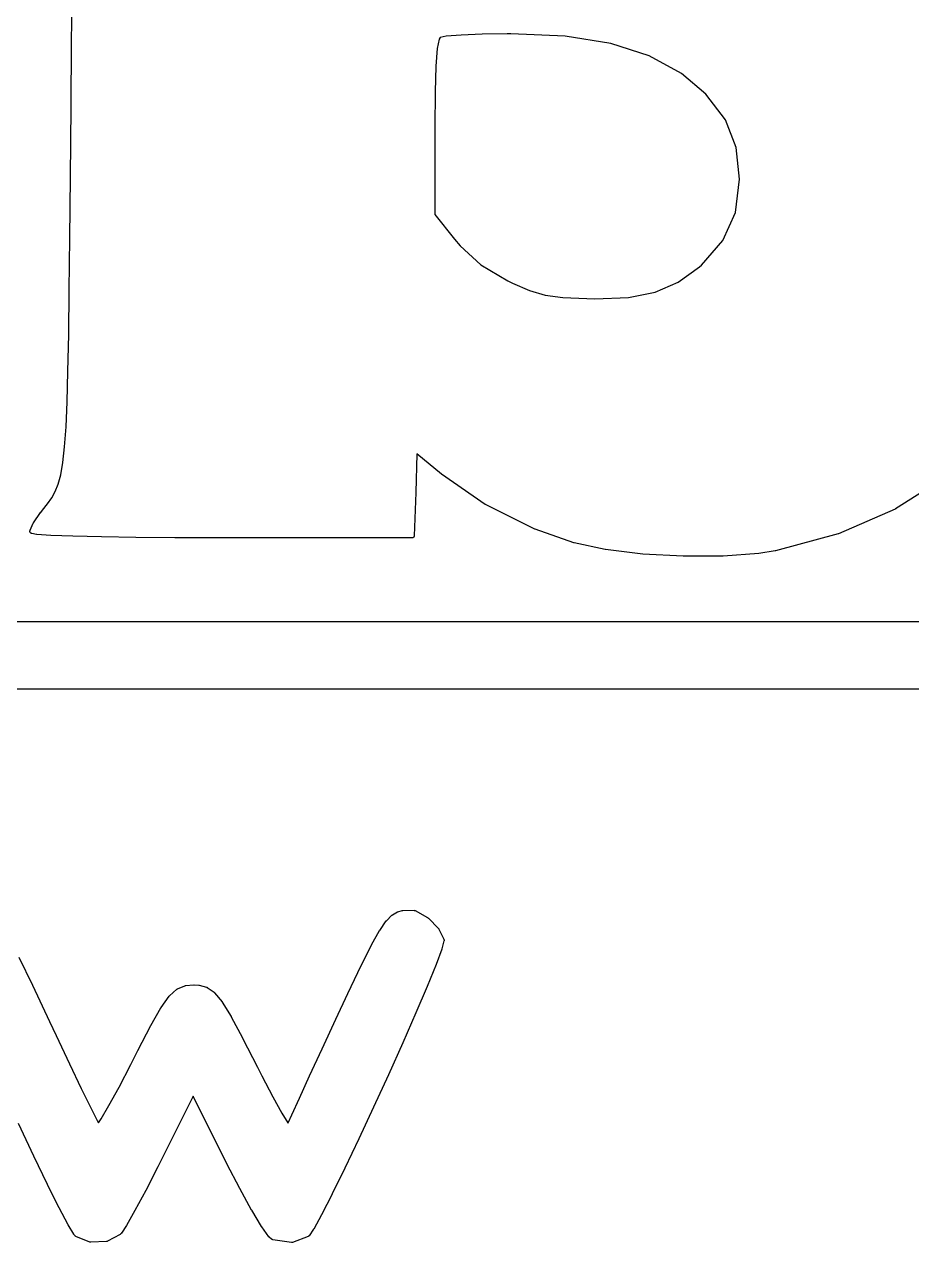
# Model space of a CAD drawing. Extents: x 69 to 230, y -100 to -50.
# Drawn here: x 95.87 to 97.846, y -99.007 to -96.296 of the extents above; entities that cross this region are included whole.
import ezdxf

# ---------------------------------------------------------------- set-up
doc = ezdxf.new("R2010")
doc.units = 0
doc.layers.add('BLACK', color=7, linetype='CONTINUOUS')

msp = doc.modelspace()

# ---------------------------------------------------------------- linework, layer by layer
at = {"layer": 'BLACK', "linetype": 'CONTINUOUS'}
for p, q in [((95.9752, -96.3369), (95.9767, -96.1919)), ((95.974, -96.4797), (95.9752, -96.337)), ((95.9752, -96.337), (95.9752, -96.3369)), ((96.7937, -96.3286), (96.7895, -96.3495)), ((96.7961, -96.3248), (96.7937, -96.3286)), ((96.8096, -96.3221), (96.7961, -96.3248)), ((96.843, -96.3195), (96.8096, -96.3221)), ((96.8898, -96.3177), (96.843, -96.3195)), ((96.945, -96.3169), (96.8898, -96.3177)), ((96.9538, -96.3168), (96.945, -96.3169)), ((96.945, -96.3169), (96.945, -96.3169)), ((97.0742, -96.3221), (96.9538, -96.3168)), ((97.1762, -96.3381), (97.0742, -96.3221)), ((97.2619, -96.3656), (97.1762, -96.3381)), ((96.7895, -96.3495), (96.7866, -96.3883)), ((97.3335, -96.4049), (97.2619, -96.3656)), ((96.7866, -96.3883), (96.7849, -96.446)), ((97.3876, -96.4512), (97.3335, -96.4049)), ((96.7849, -96.446), (96.7844, -96.5246)), ((97.4314, -96.5081), (97.3876, -96.4512)), ((95.9727, -96.6359), (95.974, -96.4797)), ((95.974, -96.4797), (95.974, -96.4797)), ((96.7844, -96.5246), (96.7844, -96.7187)), ((97.4556, -96.5699), (97.4314, -96.5081)), ((97.4627, -96.6402), (97.4556, -96.5699)), ((95.9714, -96.7711), (95.9726, -96.6359)), ((95.9726, -96.6359), (95.9727, -96.6359)), ((97.4536, -96.714), (97.4627, -96.6402)), ((96.7844, -96.7187), (96.8279, -96.7738)), ((97.426, -96.7764), (97.4536, -96.714)), ((95.9702, -96.8871), (95.9714, -96.7712)), ((95.9714, -96.7712), (95.9714, -96.7711)), ((96.8279, -96.7738), (96.8404, -96.7887)), ((96.8404, -96.7887), (96.8866, -96.8308)), ((97.3783, -96.8313), (97.426, -96.7764)), ((96.8866, -96.8308), (96.9466, -96.8663)), ((97.326, -96.8697), (97.3736, -96.8353)), ((97.3736, -96.8353), (97.3783, -96.8313)), ((96.9466, -96.8663), (96.957, -96.8713)), ((96.957, -96.8713), (96.9954, -96.888)), ((97.2752, -96.8918), (97.326, -96.8697)), ((95.9689, -96.9856), (95.9702, -96.8872)), ((95.9702, -96.8872), (95.9702, -96.8871)), ((96.9954, -96.888), (97.0297, -96.898)), ((97.0297, -96.898), (97.0692, -96.9033)), ((97.0692, -96.9033), (97.1227, -96.906)), ((97.1227, -96.906), (97.1406, -96.9064)), ((97.1406, -96.9064), (97.2154, -96.9036)), ((97.2154, -96.9036), (97.2752, -96.8918)), ((95.9673, -97.0679), (95.9689, -96.9856)), ((95.9653, -97.1361), (95.9673, -97.0679)), ((95.9629, -97.1915), (95.9653, -97.1361)), ((95.9597, -97.2359), (95.9629, -97.1915)), ((95.9559, -97.2708), (95.9597, -97.2359)), ((96.7445, -97.2518), (96.7416, -97.3378)), ((96.7988, -97.2964), (96.7445, -97.2518)), ((95.9512, -97.298), (95.9559, -97.2708)), ((95.9456, -97.319), (95.9512, -97.298)), ((96.7989, -97.2965), (96.7988, -97.2964)), ((96.799, -97.2966), (96.7989, -97.2965)), ((96.7991, -97.2967), (96.799, -97.2966)), ((96.8964, -97.3642), (96.7991, -97.2967)), ((97.9224, -97.3031), (97.8105, -97.3742)), ((95.9311, -97.3495), (95.9389, -97.3356)), ((95.9389, -97.3356), (95.9456, -97.319)), ((96.7416, -97.3378), (96.7383, -97.4339)), ((95.9108, -97.3765), (95.9218, -97.3626)), ((95.9218, -97.3626), (95.9311, -97.3495)), ((96.8967, -97.3643), (96.8964, -97.3642)), ((96.897, -97.3645), (96.8967, -97.3643)), ((96.8971, -97.3645), (96.897, -97.3645)), ((97.007, -97.4192), (96.8971, -97.3645)), ((95.8905, -97.4051), (95.9063, -97.3822)), ((95.9063, -97.3822), (95.9064, -97.3822)), ((95.9064, -97.3821), (95.9065, -97.382)), ((95.9064, -97.3822), (95.9064, -97.3821)), ((95.9065, -97.382), (95.9108, -97.3765)), ((95.9108, -97.3765), (95.9108, -97.3765)), ((97.8098, -97.3745), (97.6834, -97.4294)), ((97.8101, -97.3743), (97.8098, -97.3745)), ((97.8104, -97.3742), (97.8101, -97.3743)), ((97.8105, -97.3742), (97.8104, -97.3742)), ((95.8826, -97.4232), (95.8827, -97.4227)), ((95.8826, -97.4237), (95.8826, -97.4232)), ((95.8826, -97.4232), (95.8826, -97.4232)), ((95.8826, -97.4238), (95.8826, -97.4237)), ((95.8826, -97.4239), (95.8826, -97.4238)), ((95.8826, -97.4242), (95.8826, -97.4239)), ((95.8827, -97.4222), (95.8829, -97.4218)), ((95.8827, -97.4223), (95.8827, -97.4222)), ((95.8827, -97.4227), (95.8827, -97.4223)), ((95.8827, -97.4223), (95.8827, -97.4223)), ((95.8829, -97.4218), (95.883, -97.4214)), ((95.883, -97.4214), (95.8901, -97.4059)), ((95.8901, -97.4058), (95.8903, -97.4054)), ((95.8901, -97.4059), (95.8901, -97.4058)), ((95.8903, -97.4054), (95.8905, -97.4051)), ((97.0072, -97.4193), (97.007, -97.4192)), ((97.0075, -97.4194), (97.0072, -97.4193)), ((97.0075, -97.4195), (97.0075, -97.4194)), ((97.094, -97.4497), (97.0075, -97.4195)), ((95.8826, -97.4247), (95.8826, -97.4242)), ((95.8826, -97.4248), (95.8826, -97.4247)), ((95.8826, -97.4247), (95.8826, -97.4247)), ((95.8828, -97.4252), (95.8826, -97.4248)), ((95.8828, -97.4256), (95.8828, -97.4252)), ((95.8829, -97.4257), (95.8828, -97.4256)), ((95.8829, -97.4258), (95.8829, -97.4257)), ((95.8831, -97.4261), (95.8829, -97.4258)), ((95.8833, -97.4265), (95.8831, -97.4261)), ((95.8833, -97.4266), (95.8833, -97.4265)), ((95.8834, -97.4266), (95.8833, -97.4266)), ((95.8836, -97.4269), (95.8834, -97.4266)), ((95.8838, -97.4273), (95.8836, -97.4269)), ((95.8839, -97.4273), (95.8838, -97.4273)), ((95.884, -97.4274), (95.8839, -97.4273)), ((95.8843, -97.4277), (95.884, -97.4274)), ((95.8846, -97.4279), (95.8843, -97.4277)), ((95.8846, -97.428), (95.8846, -97.4279)), ((95.8847, -97.428), (95.8846, -97.428)), ((95.8851, -97.4282), (95.8847, -97.428)), ((95.8854, -97.4284), (95.8851, -97.4282)), ((95.8855, -97.4285), (95.8854, -97.4284)), ((95.8856, -97.4285), (95.8855, -97.4285)), ((95.886, -97.4286), (95.8856, -97.4285)), ((95.8863, -97.4288), (95.886, -97.4286)), ((95.8864, -97.4288), (95.8863, -97.4288)), ((95.8865, -97.4288), (95.8864, -97.4288)), ((95.8866, -97.4288), (95.8865, -97.4288)), ((95.8974, -97.431), (95.8866, -97.4288)), ((95.8977, -97.4311), (95.8974, -97.431)), ((95.898, -97.4311), (95.8977, -97.4311)), ((95.8981, -97.4311), (95.898, -97.4311)), ((95.9291, -97.4331), (95.8981, -97.4311)), ((95.9292, -97.4331), (95.9291, -97.4331)), ((95.9291, -97.4331), (95.9291, -97.4331)), ((95.9779, -97.4349), (95.9292, -97.4331)), ((95.9292, -97.4331), (95.9292, -97.4331)), ((96.0417, -97.4364), (95.9779, -97.4349)), ((95.9779, -97.4349), (95.9779, -97.4349)), ((95.9779, -97.4349), (95.9779, -97.4349)), ((96.0418, -97.4364), (96.0417, -97.4364)), ((96.0417, -97.4364), (96.0417, -97.4364)), ((96.1182, -97.4376), (96.0418, -97.4364)), ((96.1183, -97.4376), (96.1182, -97.4376)), ((96.1182, -97.4376), (96.1182, -97.4376)), ((96.205, -97.4384), (96.1183, -97.4376)), ((96.2995, -97.4387), (96.205, -97.4384)), ((96.205, -97.4384), (96.205, -97.4384)), ((96.2995, -97.4387), (96.2995, -97.4387)), ((96.3104, -97.4387), (96.2995, -97.4387)), ((96.7333, -97.4387), (96.3104, -97.4387)), ((96.7337, -97.4387), (96.7333, -97.4387)), ((96.7341, -97.4386), (96.7337, -97.4387)), ((96.7342, -97.4386), (96.7341, -97.4386)), ((96.7343, -97.4386), (96.7342, -97.4386)), ((96.7347, -97.4385), (96.7343, -97.4386)), ((96.7351, -97.4384), (96.7347, -97.4385)), ((96.7352, -97.4383), (96.7351, -97.4384)), ((96.7356, -97.4381), (96.7352, -97.4383)), ((96.7352, -97.4383), (96.7352, -97.4383)), ((96.7359, -97.438), (96.7356, -97.4381)), ((96.736, -97.4379), (96.7359, -97.438)), ((96.7361, -97.4379), (96.736, -97.4379)), ((96.7364, -97.4376), (96.7361, -97.4379)), ((96.7367, -97.4374), (96.7364, -97.4376)), ((96.7368, -97.4373), (96.7367, -97.4374)), ((96.7369, -97.4372), (96.7368, -97.4373)), ((96.7371, -97.4369), (96.7369, -97.4372)), ((96.7374, -97.4367), (96.7371, -97.4369)), ((96.7375, -97.4365), (96.7374, -97.4366)), ((96.7374, -97.4366), (96.7374, -97.4367)), ((96.7377, -97.4362), (96.7375, -97.4365)), ((96.7379, -97.4358), (96.7377, -97.4362)), ((96.738, -97.4356), (96.7379, -97.4357)), ((96.7379, -97.4357), (96.7379, -97.4358)), ((96.7381, -97.4353), (96.738, -97.4356)), ((96.7382, -97.4349), (96.7381, -97.4353)), ((96.7383, -97.4343), (96.7382, -97.4347)), ((96.7382, -97.4347), (96.7382, -97.4348)), ((96.7382, -97.4348), (96.7382, -97.4349)), ((96.7383, -97.4339), (96.7383, -97.4339)), ((96.7383, -97.4339), (96.7383, -97.4343)), ((97.0943, -97.4498), (97.094, -97.4497)), ((97.0945, -97.4499), (97.0943, -97.4498)), ((97.0946, -97.4499), (97.0945, -97.4499)), ((97.1637, -97.4646), (97.0946, -97.4499)), ((97.6827, -97.4296), (97.5427, -97.4675)), ((97.683, -97.4295), (97.6827, -97.4296)), ((97.6833, -97.4294), (97.683, -97.4295)), ((97.6834, -97.4294), (97.6833, -97.4294)), ((97.1639, -97.4646), (97.1637, -97.4646)), ((97.1641, -97.4646), (97.1639, -97.4646)), ((97.2475, -97.4746), (97.1641, -97.4646)), ((97.1641, -97.4646), (97.1641, -97.4646)), ((97.2476, -97.4746), (97.2475, -97.4746)), ((97.2477, -97.4746), (97.2476, -97.4746)), ((97.2478, -97.4747), (97.2477, -97.4746)), ((97.3376, -97.4796), (97.2478, -97.4747)), ((97.5055, -97.4733), (97.4265, -97.4793)), ((97.5057, -97.4733), (97.5055, -97.4733)), ((97.5059, -97.4733), (97.5057, -97.4733)), ((97.5422, -97.4676), (97.5059, -97.4733)), ((97.5059, -97.4733), (97.5059, -97.4733)), ((97.5424, -97.4675), (97.5422, -97.4676)), ((97.5426, -97.4675), (97.5424, -97.4675)), ((97.5427, -97.4675), (97.5426, -97.4675)), ((97.3377, -97.4796), (97.3376, -97.4796)), ((97.3378, -97.4796), (97.3377, -97.4796)), ((97.3379, -97.4796), (97.3378, -97.4796)), ((97.4262, -97.4793), (97.3379, -97.4796)), ((97.4263, -97.4793), (97.4262, -97.4793)), ((97.4265, -97.4793), (97.4263, -97.4793)), ((97.4265, -97.4793), (97.4265, -97.4793)), ((76.2037, -97.625), (101.057, -97.625)), ((101.06, -97.775), (76.1963, -97.775)), ((96.6615, -98.3121), (96.6759, -98.2912)), ((96.6759, -98.2911), (96.6762, -98.2908)), ((96.6759, -98.2912), (96.6759, -98.2911)), ((96.6762, -98.2908), (96.6764, -98.2905)), ((96.6764, -98.2905), (96.6886, -98.2782)), ((96.6886, -98.2782), (96.6887, -98.2781)), ((96.6887, -98.2781), (96.6888, -98.278)), ((96.6888, -98.278), (96.689, -98.2779)), ((96.689, -98.2779), (96.6892, -98.2777)), ((96.6892, -98.2777), (96.6894, -98.2775)), ((96.6894, -98.2775), (96.6896, -98.2774)), ((96.6896, -98.2774), (96.6898, -98.2773)), ((96.6898, -98.2773), (96.7012, -98.2711)), ((96.7012, -98.2711), (96.7013, -98.271)), ((96.7013, -98.271), (96.7018, -98.2708)), ((96.7018, -98.2708), (96.7022, -98.2707)), ((96.7022, -98.2707), (96.7116, -98.2678)), ((96.7022, -98.2707), (96.7022, -98.2707)), ((96.7022, -98.2707), (96.7022, -98.2707)), ((96.7022, -98.2707), (96.7022, -98.2707)), ((96.7116, -98.2678), (96.7118, -98.2677)), ((96.7116, -98.2678), (96.7116, -98.2678)), ((96.7118, -98.2677), (96.712, -98.2677)), ((96.712, -98.2677), (96.7123, -98.2676)), ((96.7123, -98.2676), (96.7126, -98.2676)), ((96.7126, -98.2676), (96.7128, -98.2676)), ((96.7128, -98.2676), (96.713, -98.2676)), ((96.713, -98.2676), (96.7381, -98.2674)), ((96.7381, -98.2674), (96.7382, -98.2674)), ((96.7382, -98.2674), (96.7385, -98.2675)), ((96.7385, -98.2675), (96.7388, -98.2675)), ((96.7388, -98.2675), (96.739, -98.2675)), ((96.739, -98.2675), (96.7392, -98.2675)), ((96.7392, -98.2675), (96.7394, -98.2676)), ((96.7394, -98.2676), (96.7397, -98.2677)), ((96.7397, -98.2677), (96.7399, -98.2678)), ((96.7399, -98.2678), (96.7401, -98.2678)), ((96.7401, -98.2678), (96.7403, -98.268)), ((96.7403, -98.268), (96.7406, -98.2681)), ((96.7406, -98.2681), (96.7677, -98.2834)), ((96.7677, -98.2834), (96.7678, -98.2835)), ((96.7678, -98.2835), (96.7681, -98.2836)), ((96.7681, -98.2836), (96.7683, -98.2838)), ((96.7683, -98.2838), (96.7696, -98.2848)), ((96.7696, -98.2848), (96.7697, -98.2848)), ((96.7697, -98.2848), (96.7699, -98.285)), ((96.7699, -98.285), (96.7702, -98.2853)), ((96.7702, -98.2853), (96.7923, -98.3079)), ((96.6433, -98.3445), (96.6613, -98.3125)), ((96.6613, -98.3124), (96.6614, -98.3122)), ((96.6613, -98.3125), (96.6613, -98.3124)), ((96.6614, -98.3122), (96.6615, -98.3121)), ((96.7923, -98.3079), (96.7923, -98.3079)), ((96.7923, -98.3079), (96.7925, -98.3081)), ((96.7925, -98.3081), (96.7926, -98.3083)), ((96.7926, -98.3083), (96.7928, -98.3085)), ((96.7928, -98.3085), (96.7929, -98.3087)), ((96.7929, -98.3087), (96.793, -98.3089)), ((96.793, -98.3089), (96.7932, -98.3092)), ((96.7932, -98.3092), (96.8042, -98.3314)), ((96.6201, -98.3904), (96.6432, -98.3447)), ((96.6432, -98.3447), (96.6432, -98.3446)), ((96.6432, -98.3446), (96.6433, -98.3446)), ((96.6433, -98.3446), (96.6433, -98.3445)), ((96.8046, -98.3355), (96.8001, -98.3532)), ((96.8042, -98.3314), (96.8044, -98.3318)), ((96.8042, -98.3314), (96.8042, -98.3314)), ((96.8042, -98.3314), (96.8042, -98.3314)), ((96.8042, -98.3314), (96.8042, -98.3314)), ((96.8044, -98.3318), (96.8045, -98.3323)), ((96.8045, -98.3323), (96.8046, -98.3323)), ((96.8046, -98.3323), (96.8046, -98.3324)), ((96.8046, -98.3324), (96.8046, -98.3328)), ((96.8046, -98.3328), (96.8047, -98.3333)), ((96.8047, -98.3352), (96.8046, -98.3355)), ((96.8047, -98.3333), (96.8048, -98.3339)), ((96.8048, -98.334), (96.8047, -98.3343)), ((96.8047, -98.3343), (96.8048, -98.3345)), ((96.8048, -98.3345), (96.8047, -98.3347)), ((96.8047, -98.3347), (96.8047, -98.3349)), ((96.8047, -98.3349), (96.8047, -98.3352)), ((96.8048, -98.3339), (96.8048, -98.334)), ((95.8576, -98.3715), (95.8882, -98.4339)), ((96.7999, -98.3537), (96.787, -98.3882)), ((96.8, -98.3534), (96.7999, -98.3537)), ((96.8001, -98.3532), (96.8, -98.3534)), ((96.8001, -98.3532), (96.8001, -98.3532)), ((96.5905, -98.4525), (96.6201, -98.3905)), ((96.6201, -98.3905), (96.6201, -98.3904)), ((96.6201, -98.3905), (96.6201, -98.3905)), ((96.6201, -98.3905), (96.6201, -98.3905)), ((96.787, -98.3884), (96.7672, -98.4367)), ((96.787, -98.3882), (96.787, -98.3883)), ((96.787, -98.3883), (96.787, -98.3883)), ((96.787, -98.3883), (96.787, -98.3884)), ((95.8882, -98.4339), (95.8883, -98.4339)), ((95.8883, -98.4339), (95.8883, -98.4339)), ((95.8883, -98.4339), (95.8883, -98.434)), ((95.8883, -98.434), (95.9263, -98.5149)), ((96.1936, -98.4579), (96.2097, -98.4431)), ((96.2097, -98.4431), (96.2098, -98.4431)), ((96.2098, -98.4431), (96.2101, -98.4429)), ((96.2101, -98.4429), (96.2103, -98.4427)), ((96.2103, -98.4427), (96.2104, -98.4426)), ((96.2104, -98.4426), (96.2106, -98.4425)), ((96.2106, -98.4425), (96.2109, -98.4424)), ((96.2109, -98.4424), (96.2112, -98.4422)), ((96.2112, -98.4422), (96.2274, -98.4354)), ((96.2274, -98.4354), (96.2275, -98.4354)), ((96.2275, -98.4354), (96.2277, -98.4353)), ((96.2277, -98.4353), (96.2279, -98.4352)), ((96.2279, -98.4352), (96.2282, -98.4352)), ((96.2282, -98.4352), (96.2284, -98.4351)), ((96.2284, -98.4351), (96.2287, -98.4351)), ((96.2287, -98.4351), (96.2289, -98.4351)), ((96.2289, -98.4351), (96.2474, -98.4334)), ((96.2474, -98.4334), (96.2475, -98.4334)), ((96.2475, -98.4334), (96.2478, -98.4334)), ((96.2478, -98.4334), (96.2481, -98.4334)), ((96.2481, -98.4334), (96.2586, -98.4339)), ((96.2586, -98.4339), (96.2587, -98.4339)), ((96.2587, -98.4339), (96.2596, -98.434)), ((96.2596, -98.434), (96.2596, -98.434)), ((96.2596, -98.434), (96.2757, -98.4382)), ((96.2757, -98.4382), (96.2758, -98.4383)), ((96.2758, -98.4383), (96.2762, -98.4384)), ((96.2762, -98.4384), (96.2765, -98.4385)), ((96.2765, -98.4385), (96.2766, -98.4386)), ((96.2766, -98.4386), (96.2767, -98.4386)), ((96.2767, -98.4386), (96.2771, -98.4388)), ((96.2771, -98.4388), (96.2774, -98.439)), ((96.2774, -98.439), (96.2927, -98.4499)), ((96.2927, -98.4499), (96.2927, -98.4499)), ((96.2927, -98.4499), (96.2929, -98.45)), ((96.2929, -98.45), (96.293, -98.4501)), ((96.293, -98.4501), (96.2932, -98.4503)), ((96.2932, -98.4503), (96.2935, -98.4506)), ((96.2935, -98.4506), (96.2936, -98.4507)), ((96.2936, -98.4507), (96.2937, -98.4508)), ((96.2937, -98.4508), (96.3103, -98.4711)), ((96.5637, -98.5097), (96.5904, -98.4526)), ((96.5904, -98.4526), (96.5905, -98.4525)), ((96.5905, -98.4525), (96.5905, -98.4525)), ((96.7672, -98.4368), (96.742, -98.4958)), ((96.7672, -98.4367), (96.7672, -98.4368)), ((96.7672, -98.4368), (96.7672, -98.4368)), ((96.1747, -98.4841), (96.1929, -98.4587)), ((96.1929, -98.4586), (96.1936, -98.4579)), ((96.1929, -98.4587), (96.1929, -98.4586)), ((96.1936, -98.4579), (96.1936, -98.4579)), ((96.3103, -98.4711), (96.3103, -98.4711)), ((96.3103, -98.4711), (96.3105, -98.4714)), ((96.3105, -98.4714), (96.3106, -98.4716)), ((96.3106, -98.4716), (96.3306, -98.504)), ((96.1519, -98.5236), (96.1744, -98.4845)), ((96.1744, -98.4845), (96.1745, -98.4845)), ((96.1745, -98.4845), (96.1746, -98.4843)), ((96.1746, -98.4843), (96.1747, -98.4841)), ((96.3306, -98.504), (96.3307, -98.5041)), ((96.3307, -98.5041), (96.3307, -98.5042)), ((96.3307, -98.5042), (96.3308, -98.5043)), ((96.3308, -98.5043), (96.3562, -98.5516)), ((96.742, -98.4958), (96.7127, -98.5624)), ((96.742, -98.4958), (96.742, -98.4958)), ((95.9263, -98.5149), (95.9263, -98.515)), ((95.9263, -98.515), (95.9264, -98.515)), ((95.9264, -98.515), (95.941, -98.5463)), ((96.1229, -98.5791), (96.1518, -98.5237)), ((96.1518, -98.5237), (96.1519, -98.5237)), ((96.1519, -98.5237), (96.1519, -98.5236)), ((96.1519, -98.5236), (96.1519, -98.5236)), ((96.533, -98.5761), (96.5637, -98.5098)), ((96.5637, -98.5098), (96.5637, -98.5097)), ((95.941, -98.5463), (95.941, -98.5463)), ((95.941, -98.5463), (95.9707, -98.6095)), ((96.3562, -98.5516), (96.3562, -98.5517)), ((96.3562, -98.5517), (96.3562, -98.5517)), ((96.3562, -98.5517), (96.3562, -98.5517)), ((96.3562, -98.5517), (96.3892, -98.6168)), ((96.7127, -98.5624), (96.6808, -98.6333)), ((96.7127, -98.5624), (96.7127, -98.5624)), ((96.7127, -98.5624), (96.7127, -98.5624)), ((96.1069, -98.6105), (96.1229, -98.5792)), ((96.1229, -98.5792), (96.1229, -98.5791)), ((96.1229, -98.5791), (96.1229, -98.5791)), ((96.5055, -98.6357), (96.533, -98.5761)), ((96.533, -98.5761), (96.533, -98.5761)), ((95.9707, -98.6095), (95.9707, -98.6095)), ((95.9707, -98.6095), (95.9968, -98.6641)), ((96.081, -98.6608), (96.1069, -98.6106)), ((96.1069, -98.6106), (96.1069, -98.6105)), ((96.3892, -98.6168), (96.3892, -98.6168)), ((96.3892, -98.6168), (96.3989, -98.636)), ((96.3989, -98.636), (96.3989, -98.636)), ((96.3989, -98.636), (96.4233, -98.6826)), ((96.4825, -98.6856), (96.5054, -98.6358)), ((96.5054, -98.6358), (96.5055, -98.6357)), ((96.5055, -98.6357), (96.5055, -98.6357)), ((96.6808, -98.6334), (96.6477, -98.7056)), ((96.6808, -98.6333), (96.6808, -98.6334)), ((96.6808, -98.6334), (96.6808, -98.6334)), ((95.9968, -98.6641), (95.9968, -98.6641)), ((95.9968, -98.6641), (96.0178, -98.707)), ((96.0585, -98.7022), (96.081, -98.6608)), ((96.246, -98.6813), (96.1773, -98.819)), ((96.3213, -98.8316), (96.246, -98.6813)), ((96.4233, -98.6826), (96.4435, -98.7186)), ((96.4657, -98.7225), (96.4825, -98.6856)), ((96.4825, -98.6856), (96.4825, -98.6856)), ((96.0178, -98.707), (96.0321, -98.7354)), ((96.0413, -98.7315), (96.0585, -98.7022)), ((96.4435, -98.7186), (96.4571, -98.7402)), ((96.4576, -98.7406), (96.4656, -98.7226)), ((96.4656, -98.7226), (96.4657, -98.7226)), ((96.4657, -98.7226), (96.4657, -98.7225)), ((96.6477, -98.7056), (96.6149, -98.776)), ((96.6477, -98.7056), (96.6477, -98.7056)), ((96.6477, -98.7056), (96.6477, -98.7056)), ((95.8912, -98.8145), (95.8569, -98.7421)), ((96.0321, -98.7354), (96.035, -98.7403)), ((96.035, -98.7403), (96.0413, -98.7315)), ((96.4571, -98.7402), (96.4576, -98.7406)), ((96.6149, -98.776), (96.5838, -98.8414)), ((96.6149, -98.776), (96.6149, -98.776)), ((96.6149, -98.776), (96.6149, -98.776)), ((95.8912, -98.8146), (95.8912, -98.8145)), ((95.8912, -98.8145), (95.8912, -98.8145)), ((95.9219, -98.878), (95.8912, -98.8146)), ((96.1773, -98.819), (96.1676, -98.8383)), ((96.1773, -98.819), (96.1773, -98.819)), ((96.3213, -98.8317), (96.3213, -98.8316)), ((96.3213, -98.8316), (96.3213, -98.8316)), ((96.3498, -98.8867), (96.3213, -98.8317)), ((96.1675, -98.8383), (96.1406, -98.8907)), ((96.1676, -98.8383), (96.1675, -98.8383)), ((96.5838, -98.8415), (96.5558, -98.8988)), ((96.5838, -98.8414), (96.5838, -98.8415)), ((96.5838, -98.8415), (96.5838, -98.8415)), ((95.9219, -98.8781), (95.9219, -98.878)), ((95.922, -98.8781), (95.9219, -98.8781)), ((95.9479, -98.9299), (95.922, -98.8781)), ((96.3498, -98.8868), (96.3498, -98.8867)), ((96.3498, -98.8867), (96.3498, -98.8867)), ((96.3499, -98.8868), (96.3498, -98.8868)), ((96.3763, -98.9346), (96.3499, -98.8868)), ((96.1405, -98.8907), (96.1165, -98.9355)), ((96.1406, -98.8907), (96.1405, -98.8907)), ((96.1405, -98.8907), (96.1405, -98.8907)), ((96.1405, -98.8907), (96.1405, -98.8907)), ((96.5557, -98.8989), (96.5322, -98.945)), ((96.5558, -98.8988), (96.5557, -98.8989)), ((96.5557, -98.8989), (96.5557, -98.8989)), ((96.5557, -98.8989), (96.5557, -98.8989)), ((95.9479, -98.93), (95.9479, -98.9299)), ((95.9677, -98.9676), (95.9479, -98.93)), ((95.9479, -98.93), (95.9479, -98.93)), ((95.9479, -98.93), (95.9479, -98.93)), ((96.1164, -98.9356), (96.0977, -98.9686)), ((96.1165, -98.9356), (96.1164, -98.9356)), ((96.1165, -98.9355), (96.1165, -98.9356)), ((96.1165, -98.9356), (96.1165, -98.9356)), ((96.3763, -98.9347), (96.3763, -98.9346)), ((96.3763, -98.9346), (96.3763, -98.9346)), ((96.3764, -98.9347), (96.3763, -98.9347)), ((96.3986, -98.9715), (96.3764, -98.9347)), ((95.9677, -98.9677), (95.9677, -98.9676)), ((95.9678, -98.9678), (95.9677, -98.9677)), ((95.9801, -98.9884), (95.9678, -98.9678)), ((95.9678, -98.9678), (95.9678, -98.9678)), ((96.0975, -98.9689), (96.0863, -98.9858)), ((96.0976, -98.9688), (96.0975, -98.9689)), ((96.0977, -98.9686), (96.0976, -98.9687)), ((96.0976, -98.9687), (96.0976, -98.9688)), ((96.5322, -98.9451), (96.5146, -98.9769)), ((96.5322, -98.945), (96.5322, -98.945)), ((96.5322, -98.945), (96.5322, -98.9451)), ((96.5322, -98.9451), (96.5322, -98.9451)), ((95.9803, -98.9887), (95.9801, -98.9884)), ((95.9805, -98.9891), (95.9803, -98.9887)), ((95.983, -98.992), (95.9805, -98.9891)), ((95.9805, -98.9891), (95.9805, -98.9891)), ((95.9831, -98.9921), (95.983, -98.992)), ((95.9832, -98.9923), (95.9831, -98.9921)), ((95.9835, -98.9924), (95.9832, -98.9923)), ((95.9837, -98.9927), (95.9835, -98.9924)), ((95.9838, -98.9928), (95.9837, -98.9927)), ((95.984, -98.9929), (95.9838, -98.9928)), ((95.9842, -98.993), (95.984, -98.9929)), ((95.9845, -98.9932), (95.9842, -98.993)), ((95.9847, -98.9933), (95.9845, -98.9932)), ((95.9848, -98.9933), (95.9847, -98.9933)), ((95.9849, -98.9934), (95.9848, -98.9933)), ((96.0159, -99.0059), (95.9849, -98.9934)), ((96.0834, -98.9887), (96.0553, -99.004)), ((96.0836, -98.9886), (96.0834, -98.9887)), ((96.0839, -98.9884), (96.0836, -98.9886)), ((96.084, -98.9883), (96.0839, -98.9884)), ((96.0842, -98.9882), (96.084, -98.9883)), ((96.0844, -98.988), (96.0842, -98.9882)), ((96.0846, -98.9878), (96.0844, -98.988)), ((96.0847, -98.9877), (96.0846, -98.9878)), ((96.0858, -98.9865), (96.0847, -98.9877)), ((96.086, -98.9862), (96.0858, -98.9865)), ((96.0863, -98.9859), (96.086, -98.9862)), ((96.0863, -98.9858), (96.0863, -98.9859)), ((96.3987, -98.9716), (96.3986, -98.9715)), ((96.3987, -98.9717), (96.3987, -98.9716)), ((96.3988, -98.9718), (96.3987, -98.9717)), ((96.4146, -98.994), (96.3988, -98.9718)), ((96.4147, -98.994), (96.4146, -98.994)), ((96.4146, -98.994), (96.4146, -98.994)), ((96.415, -98.9944), (96.4147, -98.994)), ((96.4153, -98.9947), (96.415, -98.9944)), ((96.4153, -98.9948), (96.4153, -98.9947)), ((96.4153, -98.9947), (96.4153, -98.9947)), ((96.4154, -98.9948), (96.4153, -98.9948)), ((96.4208, -98.9995), (96.4154, -98.9948)), ((96.502, -98.9934), (96.4676, -99.0068)), ((96.5024, -98.9932), (96.502, -98.9934)), ((96.5028, -98.993), (96.5024, -98.9932)), ((96.5032, -98.9927), (96.5028, -98.993)), ((96.5028, -98.993), (96.5028, -98.993)), ((96.5028, -98.993), (96.5028, -98.993)), ((96.5035, -98.9924), (96.5032, -98.9927)), ((96.5036, -98.9924), (96.5035, -98.9924)), ((96.5039, -98.992), (96.5036, -98.9924)), ((96.5036, -98.9924), (96.5036, -98.9924)), ((96.5042, -98.9917), (96.5039, -98.992)), ((96.5144, -98.9773), (96.5042, -98.9916)), ((96.5042, -98.9916), (96.5042, -98.9916)), ((96.5042, -98.9916), (96.5042, -98.9916)), ((96.5042, -98.9916), (96.5042, -98.9916)), ((96.5042, -98.9916), (96.5042, -98.9917)), ((96.5145, -98.9771), (96.5144, -98.9773)), ((96.5146, -98.9769), (96.5145, -98.9771)), ((96.5146, -98.9769), (96.5146, -98.9769)), ((96.016, -99.006), (96.0159, -99.0059)), ((96.0161, -99.006), (96.016, -99.006)), ((96.0165, -99.0061), (96.0161, -99.006)), ((96.0169, -99.0062), (96.0165, -99.0061)), ((96.017, -99.0062), (96.0169, -99.0062)), ((96.0169, -99.0062), (96.0169, -99.0062)), ((96.0174, -99.0063), (96.017, -99.0062)), ((96.0178, -99.0063), (96.0174, -99.0063)), ((96.0179, -99.0063), (96.0178, -99.0063)), ((96.018, -99.0063), (96.0179, -99.0063)), ((96.0181, -99.0063), (96.018, -99.0063)), ((96.0531, -99.0046), (96.0181, -99.0063)), ((96.0532, -99.0046), (96.0531, -99.0046)), ((96.0533, -99.0046), (96.0532, -99.0046)), ((96.0537, -99.0045), (96.0533, -99.0046)), ((96.0541, -99.0045), (96.0537, -99.0045)), ((96.0542, -99.0044), (96.0541, -99.0045)), ((96.0543, -99.0044), (96.0542, -99.0044)), ((96.0547, -99.0043), (96.0543, -99.0044)), ((96.055, -99.0041), (96.0547, -99.0043)), ((96.0551, -99.0041), (96.055, -99.0041)), ((96.0552, -99.004), (96.0551, -99.0041)), ((96.0553, -99.004), (96.0552, -99.004)), ((96.4211, -98.9997), (96.4208, -98.9995)), ((96.4214, -99), (96.4211, -98.9997)), ((96.4215, -99), (96.4214, -99)), ((96.4215, -99.0001), (96.4215, -99)), ((96.4219, -99.0002), (96.4215, -99.0001)), ((96.4223, -99.0004), (96.4219, -99.0002)), ((96.4224, -99.0004), (96.4223, -99.0004)), ((96.4224, -99.0005), (96.4224, -99.0004)), ((96.4228, -99.0006), (96.4224, -99.0005)), ((96.4232, -99.0007), (96.4228, -99.0006)), ((96.4233, -99.0007), (96.4232, -99.0007)), ((96.465, -99.007), (96.4233, -99.0007)), ((96.4653, -99.0071), (96.465, -99.007)), ((96.4656, -99.0071), (96.4653, -99.0071)), ((96.4658, -99.0071), (96.4656, -99.0071)), ((96.466, -99.0071), (96.4658, -99.0071)), ((96.4662, -99.0071), (96.466, -99.0071)), ((96.4665, -99.007), (96.4662, -99.0071)), ((96.4667, -99.007), (96.4665, -99.007)), ((96.4669, -99.007), (96.4667, -99.007)), ((96.4672, -99.0069), (96.4669, -99.007)), ((96.4675, -99.0068), (96.4672, -99.0069)), ((96.4676, -99.0068), (96.4675, -99.0068))]:
    msp.add_line(p, q, dxfattribs=at)

doc.saveas('drawing.dxf')
